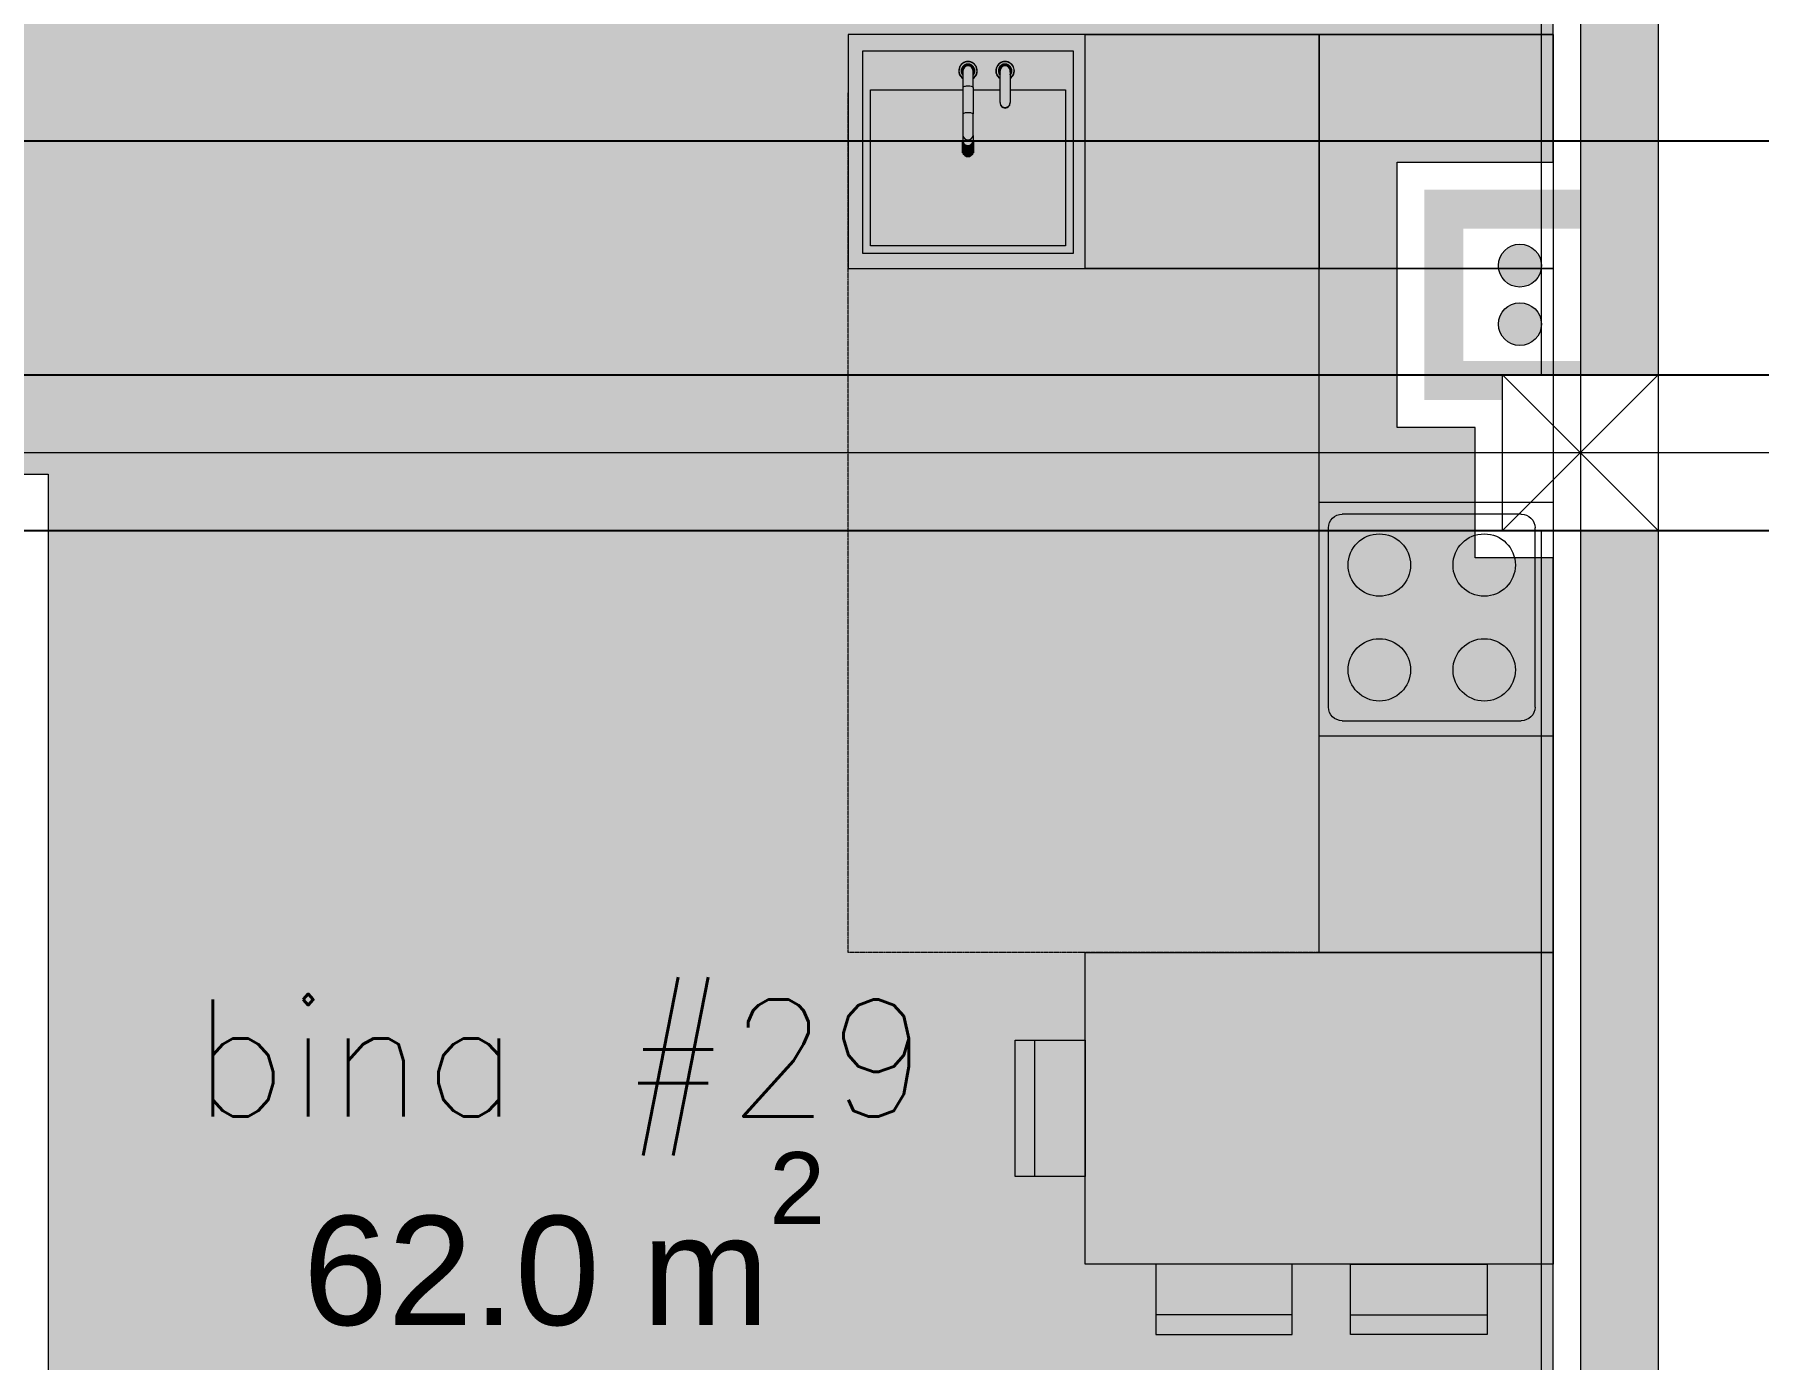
# Model space of a CAD drawing. Header units: millimetres. Extents: x 475616349 to 476941521, y 4620115302 to 4621446928.
# Drawn here: x 476485940 to 476490362, y 4620345768 to 4620349166 of the extents above; entities that cross this region are included whole.
import ezdxf

# ---------------------------------------------------------------- set-up
doc = ezdxf.new("R2010")
doc.units = ezdxf.units.MM
doc.header["$MEASUREMENT"] = 0
doc.linetypes.add('ACAD_ISO02W100', pattern=[7.5, 6, -1.5])
doc.linetypes.add('dash fine 0_25', pattern=[0.5952, 0.2976, -0.2976])
for name, color, linetype, lineweight in [('2D Drafting - General_Pen_No__1_Pen_No__7', 7, 'Continuous', 0), ('2D Drafting - General_Pen_No__250_Pen_No__7_Pen_No__7', 7, 'Continuous', 0), ('Annotation - Text_Pen_No__7_Pen_No__142', 142, 'Continuous', 0), ('G-Anno-Nplt_Pen_No__142', 142, 'Continuous', 0), ('G-Anno-Nplt_Pen_No__151', 151, 'Continuous', 0), ('G-Anno-Nplt_Pen_No__4', 7, 'Continuous', 0), ('New_--------AVEJI_MODZRAVI_Pen_No__7', 7, 'Continuous', 0), ('New_--------AVEJI_UDZRAVI_Pen_No__7', 7, 'Continuous', 0), ('New_reg_nak_Pen_No__7', 7, 'Continuous', 0), ('shaxtebi da milebi_Pen_No__1_Pen_No__1_Pen_No__1', 1, 'Continuous', 0), ('zoma_Pen_No__5_Pen_No__5', 5, 'Continuous', 0)]:
    doc.layers.add(name, color=color, linetype=linetype, lineweight=lineweight)
doc.layers.add('New_--aveji_Pen_No__251', color=7, linetype='Continuous', lineweight=0, true_color=0x656565)
doc.layers.add('shaxtebi da milebi_Pen_No__5_Pen_No__5_Pen_No__252', color=7, linetype='Continuous', lineweight=0, true_color=0x666666)
doc.layers.add('zoma', color=7, linetype='Continuous')
doc.styles.add('GENERATED_STYLE_1', font='arial.ttf')
doc.styles.add('GENERATED_STYLE_2', font='arial.ttf')
doc.dimstyles.new('GENERATED_STYLE__3', dxfattribs={"dimtxt": 200, "dimasz": 64.421331, "dimexe": 0.18, "dimexo": 3, "dimgap": 0.09, "dimtad": 1, "dimtih": 1, "dimtoh": 1, "dimlfac": 0.001, "dimzin": 0, "dimdsep": 46, "dimtxsty": 'GENERATED_STYLE_2', "dimblk": 'ARROWHEAD_2', "dimblk1": 'ARROWHEAD_2', "dimblk2": 'ARROWHEAD_2', "dimcen": 0.09, "dimclrd": 142, "dimclre": 142, "dimclrt": 142, "dimadec": 0, "dimazin": 0, "dimtfac": 1, "dimtdec": 4, "dimtmove": 2, "dimatfit": 3, "dimfxl": 1, "dimtolj": 1, "dimtzin": 0, "dimarcsym": 0})
doc.dimstyles.new('GENERATED_STYLE__9', dxfattribs={"dimtxt": 100, "dimasz": 68.640772, "dimexe": 0.18, "dimexo": 900, "dimgap": 0.09, "dimtad": 1, "dimlfac": 0.001, "dimzin": 0, "dimdsep": 46, "dimtxsty": 'GENERATED_STYLE_2', "dimblk": 'ARROWHEAD_2', "dimblk1": 'ARROWHEAD_2', "dimblk2": 'ARROWHEAD_2', "dimcen": 0.09, "dimclrd": 7, "dimclre": 7, "dimclrt": 7, "dimadec": 0, "dimazin": 0, "dimtfac": 1, "dimtdec": 4, "dimtmove": 0, "dimatfit": 3, "dimfxl": 1, "dimtolj": 1, "dimtzin": 0, "dimarcsym": 0})

# ---------------------------------------------------------------- blocks, each defined once
blk = doc.blocks.new('ARROWHEAD_2')
at = {"color": 0, "linetype": 'Continuous', "lineweight": 0}
for p, q in [((-0.378, -0.655), (0.378, 0.655)), ((0, 0), (-1, 0))]:
    blk.add_line(p, q, dxfattribs=at)
blk = doc.blocks.new('*D4044')
at = {"layer": 'Defpoints', "color": 0, "linetype": 'Continuous', "transparency": 16777216}
for p in [(476483605, 4620355430.7), (476489705, 4620340424.1), (476489705, 4620338180.3)]:
    blk.add_point(p, dxfattribs=at)
at = {"layer": 'zoma', "color": 142, "linetype": 'Continuous', "lineweight": -2, "transparency": 16777216}
for p, q in [((476483605, 4620355427.7), (476483605, 4620338180.1)), ((476489705, 4620340421.1), (476489705, 4620338180.1)), ((476483669.4, 4620338180.3), (476489640.6, 4620338180.3))]:
    blk.add_line(p, q, dxfattribs=at)
at = {"layer": 'zoma', "color": 142, "linetype": 'Continuous', "lineweight": -2, "transparency": 16777216, "xscale": 64.4213309708986, "yscale": 64.4213309708986, "zscale": 64.4213309708986, "rotation": 180}
blk.add_blockref('ARROWHEAD_2', (476483605, 4620338180.3), dxfattribs=at)
at = {"layer": 'zoma', "color": 142, "linetype": 'Continuous', "lineweight": -2, "transparency": 16777216, "xscale": 64.4213309708986, "yscale": 64.4213309708986, "zscale": 64.4213309708986}
blk.add_blockref('ARROWHEAD_2', (476489705, 4620338180.3), dxfattribs=at)
at = {"layer": 'zoma', "color": 142, "linetype": 'Continuous', "lineweight": 0, "transparency": 16777216, "insert": (476486648.7, 4620338320.3), "char_height": 200, "attachment_point": 5, "style": 'GENERATED_STYLE_2'}
blk.add_mtext('\\A1;6.10', dxfattribs=at)
blk = doc.blocks.new('*D3923')
at = {"layer": 'Defpoints', "color": 0, "linetype": 'Continuous', "transparency": 16777216}
for p in [(476467805.1, 4620355693.7), (476533682.1, 4620355693.7), (476467805.1, 4620340493.7)]:
    blk.add_point(p, dxfattribs=at)
at = {"layer": 'zoma', "color": 7, "linetype": 'Continuous', "lineweight": -2, "transparency": 16777216}
for p, q in [((476468705.1, 4620355693.7), (476533682.3, 4620355693.7)), ((476533682.1, 4620355625.1), (476533682.1, 4620348251.7)), ((476533682.1, 4620340562.4), (476533682.1, 4620347923.8)), ((476468705.1, 4620340493.7), (476533682.3, 4620340493.7))]:
    blk.add_line(p, q, dxfattribs=at)
at = {"layer": 'zoma', "color": 7, "linetype": 'Continuous', "lineweight": -2, "transparency": 16777216, "xscale": 68.64077230571034, "yscale": 68.64077230571034, "zscale": 68.64077230571034}
for p, rotation in [((476533682.1, 4620355693.7), 90), ((476533682.1, 4620340493.7), 270)]:
    blk.add_blockref('ARROWHEAD_2', p, dxfattribs=dict(at, rotation=rotation))
at = {"layer": 'zoma', "color": 7, "linetype": 'Continuous', "lineweight": 0, "transparency": 16777216, "insert": (476533682.1, 4620348087.8), "char_height": 100, "attachment_point": 5, "rotation": 90, "style": 'GENERATED_STYLE_2'}
blk.add_mtext('\\A1;15.20', dxfattribs=at)
blk = doc.blocks.new('*D3927')
at = {"layer": 'Defpoints', "color": 0, "linetype": 'Continuous', "transparency": 16777216}
for p in [(476467805.1, 4620347893.7), (476532893, 4620347893.7), (476467805.1, 4620345293.7)]:
    blk.add_point(p, dxfattribs=at)
at = {"layer": 'zoma', "color": 7, "linetype": 'Continuous', "lineweight": -2, "transparency": 16777216}
for p, q in [((476468705.1, 4620347893.7), (476532893.2, 4620347893.7)), ((476532893, 4620347825.1), (476532893, 4620346718.1)), ((476532893, 4620345362.4), (476532893, 4620346456.8)), ((476468705.1, 4620345293.7), (476532893.2, 4620345293.7))]:
    blk.add_line(p, q, dxfattribs=at)
at = {"layer": 'zoma', "color": 7, "linetype": 'Continuous', "lineweight": -2, "transparency": 16777216, "xscale": 68.64077230571034, "yscale": 68.64077230571034, "zscale": 68.64077230571034}
for p, rotation in [((476532893, 4620347893.7), 90), ((476532893, 4620345293.7), 270)]:
    blk.add_blockref('ARROWHEAD_2', p, dxfattribs=dict(at, rotation=rotation))
at = {"layer": 'zoma', "color": 7, "linetype": 'Continuous', "lineweight": 0, "transparency": 16777216, "insert": (476532893, 4620346587.4), "char_height": 100, "attachment_point": 5, "rotation": 90, "style": 'GENERATED_STYLE_2'}
blk.add_mtext('\\A1;2.60', dxfattribs=at)
blk = doc.blocks.new('*D3928')
at = {"layer": 'Defpoints', "color": 0, "linetype": 'Continuous', "transparency": 16777216}
for p in [(476467805.1, 4620348293.7), (476533022.8, 4620348293.7), (476467805.1, 4620347893.7)]:
    blk.add_point(p, dxfattribs=at)
at = {"layer": 'zoma', "color": 7, "linetype": 'Continuous', "lineweight": -2, "transparency": 16777216}
for p, q in [((476468705.1, 4620348293.7), (476533022.9, 4620348293.7)), ((476533022.8, 4620348225.1), (476533022.8, 4620347962.4)), ((476468705.1, 4620347893.7), (476533022.9, 4620347893.7)), ((476533022.8, 4620347893.7), (476533022.8, 4620347596.9))]:
    blk.add_line(p, q, dxfattribs=at)
at = {"layer": 'zoma', "color": 7, "linetype": 'Continuous', "lineweight": -2, "transparency": 16777216, "xscale": 68.64077230571034, "yscale": 68.64077230571034, "zscale": 68.64077230571034}
for p, rotation in [((476533022.8, 4620348293.7), 90), ((476533022.8, 4620347893.7), 270)]:
    blk.add_blockref('ARROWHEAD_2', p, dxfattribs=dict(at, rotation=rotation))
at = {"layer": 'zoma', "color": 7, "linetype": 'Continuous', "lineweight": 0, "transparency": 16777216, "insert": (476532893, 4620347596.9), "char_height": 100, "attachment_point": 5, "rotation": 90, "style": 'GENERATED_STYLE_2'}
blk.add_mtext('\\A1;0.40', dxfattribs=at)
blk = doc.blocks.new('*D3929')
at = {"layer": 'Defpoints', "color": 0, "linetype": 'Continuous', "transparency": 16777216}
for p in [(476467805.3, 4620348893.7), (476532893, 4620348893.7), (476467805.1, 4620348293.7)]:
    blk.add_point(p, dxfattribs=at)
at = {"layer": 'zoma', "color": 7, "linetype": 'Continuous', "lineweight": -2, "transparency": 16777216}
for p, q in [((476468705.3, 4620348893.7), (476532893.2, 4620348893.7)), ((476532893, 4620348825.1), (476532893, 4620348717.2)), ((476532893, 4620348362.4), (476532893, 4620348457.6)), ((476468705.1, 4620348293.7), (476532893.2, 4620348293.7))]:
    blk.add_line(p, q, dxfattribs=at)
at = {"layer": 'zoma', "color": 7, "linetype": 'Continuous', "lineweight": -2, "transparency": 16777216, "xscale": 68.64077230571034, "yscale": 68.64077230571034, "zscale": 68.64077230571034}
for p, rotation in [((476532893, 4620348893.7), 90), ((476532893, 4620348293.7), 270)]:
    blk.add_blockref('ARROWHEAD_2', p, dxfattribs=dict(at, rotation=rotation))
at = {"layer": 'zoma', "color": 7, "linetype": 'Continuous', "lineweight": 0, "transparency": 16777216, "insert": (476532893, 4620348587.4), "char_height": 100, "attachment_point": 5, "rotation": 90, "style": 'GENERATED_STYLE_2'}
blk.add_mtext('\\A1;0.60', dxfattribs=at)
blk = doc.blocks.new('*D3930')
at = {"layer": 'Defpoints', "color": 0, "linetype": 'Continuous', "transparency": 16777216}
for p in [(476467805.1, 4620350493.7), (476532893, 4620350493.7), (476467805.3, 4620348893.7)]:
    blk.add_point(p, dxfattribs=at)
at = {"layer": 'zoma', "color": 7, "linetype": 'Continuous', "lineweight": -2, "transparency": 16777216}
for p, q in [((476468705.1, 4620350493.7), (476532893.2, 4620350493.7)), ((476532893, 4620350425.1), (476532893, 4620349812.5)), ((476532893, 4620348962.4), (476532893, 4620349562.3)), ((476468705.3, 4620348893.7), (476532893.2, 4620348893.7))]:
    blk.add_line(p, q, dxfattribs=at)
at = {"layer": 'zoma', "color": 7, "linetype": 'Continuous', "lineweight": -2, "transparency": 16777216, "xscale": 68.64077230571034, "yscale": 68.64077230571034, "zscale": 68.64077230571034}
for p, rotation in [((476532893, 4620350493.7), 90), ((476532893, 4620348893.7), 270)]:
    blk.add_blockref('ARROWHEAD_2', p, dxfattribs=dict(at, rotation=rotation))
at = {"layer": 'zoma', "color": 7, "linetype": 'Continuous', "lineweight": 0, "transparency": 16777216, "insert": (476532893, 4620349687.4), "char_height": 100, "attachment_point": 5, "rotation": 90, "style": 'GENERATED_STYLE_2'}
blk.add_mtext('\\A1;1.60', dxfattribs=at)

msp = doc.modelspace()

# ---------------------------------------------------------------- hatches: boundary and pattern name
at = {"layer": '2D Drafting - General_Pen_No__250_Pen_No__7_Pen_No__7', "linetype": 'Continuous', "lineweight": 0}
for points in [[(476489905.012, 4620355293.75), (476489905.012, 4620348293.75), (476490105.012, 4620348293.75), (476490105.012, 4620355293.75)], [(476489505.019, 4620348768.624), (476489505.019, 4620348228.436), (476489705.012, 4620348228.436), (476489705.012, 4620348293.75), (476489905.012, 4620348293.75), (476489905.012, 4620348328.436), (476489605.019, 4620348328.436), (476489605.019, 4620348668.436), (476489905.012, 4620348668.436), (476489905.012, 4620348768.624)], [(476489905.012, 4620347893.75), (476489905.012, 4620340893.75), (476490105.012, 4620340893.75), (476490105.012, 4620347893.75)]]:
    msp.add_hatch(color=7, dxfattribs=at).paths.add_polyline_path(points)
at = {"layer": 'G-Anno-Nplt_Pen_No__151', "linetype": 'Continuous', "lineweight": 0, "true_color": 0x1f2f3f}
msp.add_hatch(color=169, dxfattribs=at).paths.add_polyline_path([(476483605.012, 4620351961.387), (476483605.012, 4620350364.083), (476484004.979, 4620350364.083), (476484004.979, 4620349753.708), (476483675.012, 4620349753.708), (476483675.012, 4620348038.75), (476485975.012, 4620348038.75), (476485975.012, 4620342763.75), (476489835.012, 4620342763.75), (476489835.012, 4620347823.75), (476489635.012, 4620347823.75), (476489635.012, 4620348158.436), (476489435.019, 4620348158.436), (476489435.019, 4620348838.624), (476489835.012, 4620348838.624), (476489835.012, 4620354323.75), (476486734.83, 4620354323.75), (476486734.83, 4620355423.75), (476483675.012, 4620355423.75), (476483675.012, 4620355223.75), (476483675.012, 4620351961.387)])
at = {"layer": 'shaxtebi da milebi_Pen_No__1_Pen_No__1_Pen_No__1', "linetype": 'Continuous', "lineweight": 0}
msp.add_hatch(color=1, dxfattribs=at).paths.add_polyline_path([(476489750.019, 4620348478.436, 1), (476489750.019, 4620348368.436, 1)])
at = {"layer": 'shaxtebi da milebi_Pen_No__5_Pen_No__5_Pen_No__252', "linetype": 'Continuous', "lineweight": 0, "true_color": 0x666666}
h = msp.add_hatch(color=251, dxfattribs=at)
edge = h.paths.add_edge_path()
edge.add_arc((476489750.019, 4620348573.436), 55, -90, 90, ccw=False)
edge.add_arc((476489750.019, 4620348573.436), 55, 90, 270, ccw=False)

# ---------------------------------------------------------------- linework, layer by layer
at = {"layer": '2D Drafting - General_Pen_No__1_Pen_No__7', "color": 7, "linetype": 'Continuous', "lineweight": 0}
for p, q in [((476490105.012, 4620347893.75), (476489705.012, 4620348293.75)), ((476489705.012, 4620347893.75), (476490105.012, 4620348293.75))]:
    msp.add_line(p, q, dxfattribs=at)
at = {"layer": '2D Drafting - General_Pen_No__1_Pen_No__7', "color": 7, "linetype": 'Continuous', "lineweight": 0, "flags": 128}
for points in [[(476489805.012, 4620348293.75), (476489805.012, 4620355293.75), (476490105.012, 4620355293.75), (476490105.012, 4620348293.75)], [(476490105.012, 4620347893.75), (476489705.012, 4620347893.75), (476489705.012, 4620348293.75), (476490105.012, 4620348293.75)], [(476489805.012, 4620340893.75), (476489805.012, 4620347893.75), (476490105.012, 4620347893.75), (476490105.012, 4620340893.75)]]:
    msp.add_lwpolyline(points, close=True, dxfattribs=at)
at = {"layer": 'G-Anno-Nplt_Pen_No__4', "color": 7, "linetype": 'Continuous', "lineweight": 0, "flags": 128}
msp.add_lwpolyline([(476483605.012, 4620351961.387), (476483605.012, 4620350364.083), (476484004.979, 4620350364.083), (476484004.979, 4620349753.708), (476483675.012, 4620349753.708), (476483675.012, 4620348038.75), (476485975.012, 4620348038.75), (476485975.012, 4620342763.75), (476489835.012, 4620342763.75), (476489835.012, 4620347823.75), (476489635.012, 4620347823.75), (476489635.012, 4620348158.436), (476489435.019, 4620348158.436), (476489435.019, 4620348838.624), (476489835.012, 4620348838.624), (476489835.012, 4620354323.75), (476486734.83, 4620354323.75), (476486734.83, 4620355423.75), (476483675.012, 4620355423.75), (476483675.012, 4620355223.75), (476483675.012, 4620351961.387)], close=True, dxfattribs=at)
at = {"layer": 'New_--------AVEJI_MODZRAVI_Pen_No__7', "color": 7, "linetype": 'dash fine 0_25', "lineweight": 0}
msp.add_lwpolyline([(476489235.012, 4620346812.105), (476488026.91, 4620346812.105), (476488026.91, 4620349016.664)], dxfattribs=at)
at = {"layer": 'New_--------AVEJI_MODZRAVI_Pen_No__7', "color": 7, "linetype": 'Continuous', "lineweight": 0}
for points in [[(476488635.012, 4620346012.105), (476488635.012, 4620346812.105), (476489835.012, 4620346812.105), (476489835.012, 4620346012.105)], [(476488455.012, 4620346587.105), (476488635.012, 4620346587.105), (476488635.012, 4620346237.105), (476488455.012, 4620346237.105)], [(476488455.012, 4620346587.105), (476488505.012, 4620346587.105), (476488505.012, 4620346237.105), (476488455.012, 4620346237.105)], [(476489165.794, 4620345832.105), (476489165.794, 4620346012.105), (476488815.794, 4620346012.105), (476488815.794, 4620345832.105)], [(476489315.794, 4620345832.105), (476489315.794, 4620346012.105), (476489665.794, 4620346012.105), (476489665.794, 4620345832.105)], [(476489165.794, 4620345832.105), (476489165.794, 4620345882.105), (476488815.794, 4620345882.105), (476488815.794, 4620345832.105)], [(476489315.794, 4620345832.105), (476489315.794, 4620345882.105), (476489665.794, 4620345882.105), (476489665.794, 4620345832.105)]]:
    msp.add_lwpolyline(points, close=True, dxfattribs=at)
at = {"layer": 'New_--------AVEJI_UDZRAVI_Pen_No__7', "color": 7, "linetype": 'Continuous', "lineweight": 0}
for p, q in [((476489753.547, 4620347935.859), (476489294.279, 4620347935.859)), ((476489259.105, 4620347441.383), (476489259.105, 4620347900.65)), ((476489788.721, 4620347441.382), (476489788.722, 4620347900.65)), ((476489294.279, 4620347406.208), (476489753.547, 4620347406.208))]:
    msp.add_line(p, q, dxfattribs=at)
msp.add_lwpolyline([(476489835.012, 4620349166.365), (476488026.91, 4620349166.365), (476488026.91, 4620348566.365), (476489235.012, 4620348566.365)], dxfattribs=at)
for points in [[(476488635.012, 4620348566.365), (476488635.012, 4620349166.363), (476489235.012, 4620349166.363), (476489235.012, 4620348566.365)], [(476489235.012, 4620348566.367), (476489235.012, 4620349166.365), (476489835.012, 4620349166.365), (476489835.012, 4620348566.367)], [(476489235.012, 4620348566.367), (476489835.012, 4620348566.367), (476489835.012, 4620346812.105), (476489235.012, 4620346812.105)], [(476489835.012, 4620347366.366), (476489235.012, 4620347366.366), (476489235.012, 4620347966.366), (476489835.012, 4620347966.366)]]:
    msp.add_lwpolyline(points, close=True, dxfattribs=at)
for centre in [(476489389.453, 4620347805.476), (476489658.373, 4620347805.476), (476489389.453, 4620347536.591), (476489658.373, 4620347536.591)]:
    msp.add_circle(centre, 80, dxfattribs=at)
for points in [[(476489259.105, 4620347900.65), (476489259.105, 4620347920.081), (476489274.849, 4620347935.859), (476489294.279, 4620347935.859)], [(476489753.547, 4620347935.859), (476489772.978, 4620347935.859), (476489788.722, 4620347920.08), (476489788.722, 4620347900.685)], [(476489294.279, 4620347406.208), (476489274.849, 4620347406.208), (476489259.105, 4620347421.952), (476489259.105, 4620347441.383)], [(476489788.721, 4620347441.382), (476489788.721, 4620347421.952), (476489772.977, 4620347406.208), (476489753.547, 4620347406.208)]]:
    msp.add_open_spline(points, degree=3, dxfattribs=at)
at = {"layer": 'New_--aveji_Pen_No__251', "color": 251, "linetype": 'Continuous', "lineweight": 0, "true_color": 0x656565}
for p, q in [((476488321.501, 4620349073.232), (476488321.501, 4620349030.761)), ((476488347.26, 4620349030.761), (476488347.26, 4620349073.232)), ((476488416.572, 4620348991.767), (476488416.572, 4620349073.232)), ((476488442.331, 4620349073.232), (476488442.331, 4620348991.767)), ((476488321.501, 4620349030.761), (476488321.501, 4620348962.72)), ((476488347.26, 4620349030.761), (476488347.26, 4620348962.72)), ((476488347.26, 4620349024.797), (476488416.572, 4620349024.797)), ((476488321.501, 4620348962.72), (476488321.501, 4620348907.599)), ((476488347.26, 4620348907.599), (476488347.26, 4620348962.72)), ((476488416.572, 4620348991.767), (476488416.572, 4620348990.343)), ((476488442.331, 4620348990.343), (476488442.331, 4620348991.767)), ((476488320.175, 4620348888.336), (476488320.175, 4620348864.373)), ((476488320.176, 4620348888.337), (476488320.176, 4620348892.163)), ((476488320.18, 4620348888.345), (476488320.18, 4620348892.166)), ((476488320.434, 4620348863.217), (476488320.434, 4620348887.18)), ((476488320.437, 4620348863.216), (476488320.437, 4620348887.184)), ((476488321.501, 4620348907.599), (476488321.501, 4620348892.88)), ((476488322.079, 4620348883.644), (476488322.079, 4620348859.681)), ((476488322.815, 4620348858.701), (476488322.815, 4620348882.664)), ((476488322.817, 4620348858.701), (476488322.817, 4620348882.669)), ((476488325.388, 4620348857.484), (476488325.388, 4620348883.136)), ((476488325.855, 4620348879.957), (476488325.855, 4620348855.994)), ((476488326.956, 4620348855.339), (476488326.956, 4620348879.302)), ((476488326.958, 4620348855.34), (476488326.958, 4620348879.308)), ((476488329.514, 4620348855.031), (476488329.514, 4620348880.682)), ((476488330.93, 4620348877.837), (476488330.93, 4620348853.874)), ((476488332.228, 4620348853.644), (476488332.228, 4620348877.607)), ((476488334.381, 4620348854.17), (476488334.381, 4620348879.821)), ((476488336.529, 4620348877.607), (476488336.529, 4620348853.644)), ((476488337.828, 4620348853.874), (476488337.828, 4620348877.837)), ((476488339.247, 4620348855.031), (476488339.247, 4620348880.682)), ((476488341.802, 4620348879.301), (476488341.802, 4620348855.338)), ((476488342.903, 4620348855.992), (476488342.903, 4620348879.955)), ((476488343.373, 4620348857.484), (476488343.373, 4620348883.136)), ((476488345.945, 4620348882.661), (476488345.945, 4620348858.698)), ((476488346.68, 4620348859.678), (476488346.68, 4620348883.641)), ((476488347.26, 4620348907.599), (476488347.26, 4620348892.88)), ((476488348.327, 4620348887.177), (476488348.327, 4620348863.214)), ((476488348.585, 4620348864.37), (476488348.585, 4620348888.333)), ((476488348.586, 4620348892.16), (476488348.586, 4620348868.197))]:
    msp.add_line(p, q, dxfattribs=at)
msp.add_lwpolyline([(476488604.457, 4620349124.533), (476488604.457, 4620348604.533), (476488064.342, 4620348604.532), (476488064.342, 4620349124.532)], close=True, dxfattribs=at)
msp.add_lwpolyline([(476488442.331, 4620349024.797), (476488584.457, 4620349024.797), (476488584.457, 4620348624.533), (476488084.342, 4620348624.532), (476488084.342, 4620349024.797), (476488321.501, 4620349024.797)], dxfattribs=at)
at = {"layer": 'New_--aveji_Pen_No__251', "color": 251, "linetype": 'ACAD_ISO02W100', "lineweight": 0, "true_color": 0x656565}
for points in [[(476489235.012, 4620348566.366), (476489835.012, 4620348566.366)], [(476489235.012, 4620347966.366), (476489835.012, 4620347966.366)]]:
    msp.add_lwpolyline(points, dxfattribs=at)
at = {"layer": 'New_--aveji_Pen_No__251', "color": 251, "linetype": 'Continuous', "lineweight": 0, "true_color": 0x656565}
for centre, radius, start, end in [((476488334.381, 4620349073.232), 23.813, 90.00002, 237.258154), ((476488334.381, 4620349073.232), 23.805, 90.00002, 237.244924), ((476488334.381, 4620349073.232), 23.778, 90.00002, 237.203311), ((476488334.381, 4620349073.232), 23.724, 90.00002, 237.11968), ((476488334.381, 4620349073.232), 23.635, 90.00002, 236.979932), ((476488334.381, 4620349073.232), 23.146, 90.00002, 236.188845), ((476488334.381, 4620349073.232), 17.327, 90.00002, 221.983137), ((476488334.381, 4620349073.232), 16.761, 90.00002, 219.788933), ((476488334.381, 4620349073.232), 16.55, 90.00002, 218.902875), ((476488334.381, 4620349073.232), 16.328, 90.00002, 217.926411), ((476488334.381, 4620349073.232), 15.483, 90.000017, 213.712309), ((476488334.381, 4620349073.232), 13.402, 90.00002, 196.050897), ((476488334.381, 4620349073.232), 12.88, 90.00002, 180), ((476488334.381, 4620349073.232), 23.813, 302.741866, 90.00002), ((476488334.381, 4620349073.232), 23.805, 302.755096, 90.00002), ((476488334.381, 4620349073.232), 23.778, 302.796759, 90.00002), ((476488334.381, 4620349073.232), 23.724, 302.88039, 90.00002), ((476488334.381, 4620349073.232), 23.635, 303.020138, 90.00002), ((476488334.381, 4620349073.232), 23.146, 303.811225, 90.00002), ((476488334.381, 4620349073.232), 17.327, 318.016931, 90.00002), ((476488334.381, 4620349073.232), 16.761, 320.211074, 90.00002), ((476488334.381, 4620349073.232), 16.55, 321.097191, 90.00002), ((476488334.381, 4620349073.232), 16.328, 322.073595, 90.00002), ((476488334.381, 4620349073.232), 15.483, 326.287753, 90.00002), ((476488334.381, 4620349073.232), 13.402, 343.949103, 90.00002), ((476488334.381, 4620349073.232), 12.88, 0, 90.00002), ((476488429.451, 4620349073.232), 23.813, 90.00002, 237.258154), ((476488429.451, 4620349073.232), 23.805, 90.00002, 237.244924), ((476488429.451, 4620349073.232), 23.778, 90.00002, 237.203311), ((476488429.451, 4620349073.232), 23.724, 90.00002, 237.11968), ((476488429.451, 4620349073.232), 23.635, 90.00002, 236.979932), ((476488429.451, 4620349073.232), 23.146, 90.00002, 236.188845), ((476488429.451, 4620349073.232), 17.327, 90.00002, 221.983137), ((476488429.451, 4620349073.232), 16.761, 90.00002, 219.788933), ((476488429.451, 4620349073.232), 16.55, 90.00002, 218.902875), ((476488429.451, 4620349073.232), 16.328, 90.00002, 217.926411), ((476488429.451, 4620349073.232), 15.483, 90.00002, 213.71225), ((476488429.451, 4620349073.232), 13.402, 90.00002, 196.050897), ((476488429.451, 4620349073.232), 12.88, 0, 180), ((476488429.451, 4620349073.232), 23.813, 302.741866, 90.00002), ((476488429.451, 4620349073.232), 23.805, 302.755096, 90.00002), ((476488429.451, 4620349073.232), 23.778, 302.796759, 90.00002), ((476488429.451, 4620349073.232), 23.724, 302.88039, 90.00002), ((476488429.451, 4620349073.232), 23.635, 303.020138, 90.00002), ((476488429.451, 4620349073.232), 23.146, 303.811225, 90.00002), ((476488429.451, 4620349073.232), 17.327, 318.016931, 90.00002), ((476488429.451, 4620349073.232), 16.761, 320.211074, 90.00002), ((476488429.451, 4620349073.232), 16.55, 321.097191, 90.00002), ((476488429.451, 4620349073.232), 16.328, 322.073595, 90.00002), ((476488429.451, 4620349073.232), 15.483, 326.287753, 90.00002), ((476488429.451, 4620349073.232), 13.402, 343.949103, 90.00002)]:
    msp.add_arc(centre, radius, start, end, dxfattribs=at)
for centre, major_axis, ratio, start_param, end_param in [((476488334.381, 4620349030.761), (12.88, 0), 0.23905575, 1.57079633, 3.14159271), ((476488334.381, 4620349030.761), (12.88, 0), 0.23905575, 0.00000006, 1.57079633), ((476488334.381, 4620348962.72), (12.88, 0), 0.23905575, 1.57079633, 3.14159271), ((476488334.381, 4620348962.72), (12.88, 0), 0.23905575, 6.28318507, 7.85398163), ((476488429.451, 4620348991.767), (12.88, 0), 0.98480799, 3.14159259, 6.28318532), ((476488429.451, 4620348990.343), (-12.88, 0), 0.98480506, 6.28318509, 9.42477774), ((476488334.381, 4620348890.248), (14.367, 0), 0.88988826, 3.29171498, 3.38392044), ((476488334.381, 4620348866.285), (14.367, 0), 0.88988826, 3.29171498, 3.38392044), ((476488334.381, 4620348890.248), (14.367, 0), 0.88988826, 2.8990159, 2.99122137), ((476488334.381, 4620348890.838), (13.515, 0), 0.88988826, 3.22228408, 3.45327474), ((476488334.381, 4620348890.838), (13.515, 0), 0.88988826, 2.83365359, 3.06057562), ((476488334.381, 4620348907.599), (12.88, 0), 0.88988826, 3.14159267, 4.71238898), ((476488334.381, 4620348892.88), (12.88, 0), 0.88988826, 3.14159259, 4.71238898), ((476488334.381, 4620348891.055), (12.82, 0), 0.88988826, 3.15312769, 3.52270557), ((476488334.381, 4620348891.055), (12.82, 0), 0.88988826, 3.09068451, 3.13000646), ((476488334.381, 4620348890.248), (-14.367, 0), 0.88988826, 0.54282142, 0.6350269), ((476488334.381, 4620348890.838), (-13.515, 0), 0.88988826, 0.4733905, 0.70438114), ((476488334.381, 4620348891.055), (-12.82, 0), 0.88988826, 0.40423412, 0.77381198), ((476488334.381, 4620348891.055), (-12.82, 0), 0.88988826, 0.79693323, 1.16651106), ((476488334.381, 4620348890.838), (-13.515, 0), 0.88988826, 0.86608959, 1.09708024), ((476488334.381, 4620348890.248), (-14.367, 0), 0.88988826, 0.93552055, 1.02772596), ((476488334.381, 4620348891.055), (-12.82, 0), 0.88988826, 1.18963234, 1.55921017), ((476488334.381, 4620348890.838), (-13.515, 0), 0.88988826, 1.25878866, 1.48977933), ((476488334.381, 4620348890.248), (-14.367, 0), 0.88988826, 1.3282196, 1.42042505), ((476488334.381, 4620348907.599), (-12.88, 0), 0.88988826, 1.57079633, 3.14159265), ((476488334.381, 4620348892.88), (-12.88, 0), 0.88988826, 1.57079633, 3.14159265), ((476488334.381, 4620348891.055), (-12.82, 0), 0.88988826, 1.58233144, 1.95190925), ((476488334.381, 4620348890.838), (-13.515, 0), 0.88988826, 1.65148773, 1.88247841), ((476488334.381, 4620348890.248), (-14.367, 0), 0.88988826, 1.72091868, 1.81312412), ((476488334.381, 4620348891.055), (-12.82, 0), 0.88988826, 1.97503055, 2.34460838), ((476488334.381, 4620348890.838), (-13.515, 0), 0.88988826, 2.04418681, 2.27517749), ((476488334.381, 4620348890.248), (-14.367, 0), 0.88988826, 2.11361776, 2.2058232), ((476488334.381, 4620348891.055), (-12.82, 0), 0.88988826, 2.36772964, 2.73730748), ((476488334.381, 4620348890.838), (-13.515, 0), 0.88988826, 2.4368859, 2.66787657), ((476488334.381, 4620348890.248), (-14.367, 0), 0.88988826, 2.50631687, 2.5985223), ((476488334.381, 4620348891.055), (-12.82, 0), 0.88988826, 2.7604287, 3.13000653), ((476488334.381, 4620348891.055), (-12.82, 0), 0.88988826, 3.15312784, 3.19250082), ((476488334.381, 4620348890.838), (-13.515, 0), 0.88988826, 2.82958499, 3.06057563), ((476488334.381, 4620348890.838), (-13.515, 0), 0.88988826, 3.22228408, 3.44953173), ((476488334.381, 4620348890.248), (-14.367, 0), 0.88988826, 2.89901593, 2.99122134), ((476488334.381, 4620348890.248), (-14.367, 0), 0.88988826, 3.29171502, 3.38392047), ((476488334.381, 4620348866.285), (-14.367, 0), 0.88988826, 0.54282141, 0.63502684), ((476488334.381, 4620348863.655), (-11.65, 0), 0.88988826, 0.61887298, 0.70821417), ((476488334.381, 4620348866.285), (-14.367, 0), 0.88988826, 0.9355205, 1.02772595), ((476488334.381, 4620348863.655), (-11.65, 0), 0.88988826, 0.9648204, 2.17642924), ((476488334.381, 4620348866.285), (-14.367, 0), 0.88988826, 1.3282196, 1.42042504), ((476488334.381, 4620348866.285), (-14.367, 0), 0.88988826, 1.72091869, 1.81312414), ((476488334.381, 4620348866.285), (-14.367, 0), 0.88988826, 2.11361776, 2.2058232), ((476488334.381, 4620348863.655), (-11.65, 0), 0.88988826, 2.43308372, 2.52259947), ((476488334.381, 4620348866.285), (-14.367, 0), 0.88988826, 2.50631687, 2.5985223), ((476488334.381, 4620348866.285), (-14.367, 0), 0.88988826, 2.89901593, 2.99122141)]:
    msp.add_ellipse(centre, major_axis=major_axis, ratio=ratio, start_param=start_param, end_param=end_param, dxfattribs=at)
for points in [[(476488320.909, 4620348889.868), (476488320.672, 4620348889.381), (476488320.428, 4620348888.87), (476488320.175, 4620348888.336)], [(476488320.18, 4620348892.166), (476488320.43, 4620348892.052), (476488320.674, 4620348891.933), (476488320.91, 4620348891.811)], [(476488321.501, 4620348894.511), (476488321.156, 4620348894.133), (476488320.801, 4620348893.736), (476488320.434, 4620348893.319)], [(476488320.437, 4620348887.184), (476488320.808, 4620348887.18), (476488321.168, 4620348887.168), (476488321.516, 4620348887.15)], [(476488321.561, 4620348890.923), (476488321.35, 4620348890.584), (476488321.132, 4620348890.233), (476488320.909, 4620348889.868)], [(476488320.91, 4620348891.811), (476488321.133, 4620348891.601), (476488321.35, 4620348891.393), (476488321.561, 4620348891.187)], [(476488321.516, 4620348887.15), (476488321.846, 4620348887.037), (476488322.168, 4620348886.924), (476488322.48, 4620348886.811)], [(476488321.561, 4620348891.187), (476488321.591, 4620348891.173), (476488321.62, 4620348891.159), (476488321.649, 4620348891.145)], [(476488321.654, 4620348891.117), (476488321.623, 4620348891.053), (476488321.592, 4620348890.988), (476488321.561, 4620348890.923)], [(476488322.352, 4620348885.355), (476488322.263, 4620348884.809), (476488322.173, 4620348884.239), (476488322.079, 4620348883.644)], [(476488322.594, 4620348886.568), (476488322.515, 4620348886.177), (476488322.434, 4620348885.773), (476488322.352, 4620348885.355)], [(476488322.48, 4620348886.811), (476488322.531, 4620348886.81), (476488322.582, 4620348886.809), (476488322.632, 4620348886.807)], [(476488322.632, 4620348886.807), (476488322.619, 4620348886.728), (476488322.606, 4620348886.648), (476488322.594, 4620348886.568)], [(476488322.817, 4620348882.669), (476488323.252, 4620348882.807), (476488323.673, 4620348882.934), (476488324.082, 4620348883.049)], [(476488324.082, 4620348883.049), (476488324.468, 4620348883.064), (476488324.845, 4620348883.075), (476488325.211, 4620348883.082)], [(476488325.211, 4620348883.082), (476488325.27, 4620348883.1), (476488325.33, 4620348883.118), (476488325.388, 4620348883.136)], [(476488325.388, 4620348883.136), (476488325.399, 4620348883.056), (476488325.41, 4620348882.976), (476488325.421, 4620348882.895)], [(476488325.421, 4620348882.895), (476488325.487, 4620348882.503), (476488325.555, 4620348882.096), (476488325.625, 4620348881.675)], [(476488325.625, 4620348881.675), (476488325.7, 4620348881.128), (476488325.776, 4620348880.555), (476488325.855, 4620348879.957)], [(476488326.958, 4620348879.308), (476488327.39, 4620348879.6), (476488327.809, 4620348879.876), (476488328.215, 4620348880.135)], [(476488328.215, 4620348880.135), (476488328.599, 4620348880.286), (476488328.973, 4620348880.429), (476488329.338, 4620348880.566)], [(476488329.338, 4620348880.566), (476488329.397, 4620348880.605), (476488329.456, 4620348880.644), (476488329.514, 4620348880.682)], [(476488329.514, 4620348880.682), (476488329.546, 4620348880.61), (476488329.579, 4620348880.538), (476488329.612, 4620348880.465)], [(476488329.612, 4620348880.465), (476488329.813, 4620348880.12), (476488330.02, 4620348879.762), (476488330.232, 4620348879.391)], [(476488330.232, 4620348879.391), (476488330.457, 4620348878.897), (476488330.69, 4620348878.379), (476488330.93, 4620348877.837)], [(476488332.228, 4620348877.613), (476488332.592, 4620348878.046), (476488332.945, 4620348878.458), (476488333.287, 4620348878.85)], [(476488333.287, 4620348878.85), (476488333.61, 4620348879.126), (476488333.925, 4620348879.392), (476488334.232, 4620348879.647)], [(476488334.232, 4620348879.647), (476488334.282, 4620348879.705), (476488334.331, 4620348879.763), (476488334.381, 4620348879.821)], [(476488334.381, 4620348879.821), (476488334.43, 4620348879.763), (476488334.479, 4620348879.705), (476488334.528, 4620348879.647)], [(476488334.528, 4620348879.647), (476488334.834, 4620348879.392), (476488335.148, 4620348879.126), (476488335.47, 4620348878.85)], [(476488335.47, 4620348878.85), (476488335.812, 4620348878.456), (476488336.165, 4620348878.042), (476488336.529, 4620348877.607)], [(476488337.827, 4620348877.842), (476488338.067, 4620348878.382), (476488338.299, 4620348878.898), (476488338.525, 4620348879.39)], [(476488338.525, 4620348879.39), (476488338.739, 4620348879.761), (476488338.947, 4620348880.119), (476488339.149, 4620348880.465)], [(476488339.149, 4620348880.465), (476488339.182, 4620348880.538), (476488339.215, 4620348880.61), (476488339.247, 4620348880.682)], [(476488339.247, 4620348880.682), (476488339.306, 4620348880.644), (476488339.364, 4620348880.605), (476488339.423, 4620348880.566)], [(476488339.423, 4620348880.566), (476488339.786, 4620348880.429), (476488340.159, 4620348880.285), (476488340.542, 4620348880.133)], [(476488340.542, 4620348880.133), (476488340.949, 4620348879.872), (476488341.369, 4620348879.595), (476488341.802, 4620348879.301)], [(476488342.9, 4620348879.96), (476488342.98, 4620348880.556), (476488343.058, 4620348881.127), (476488343.133, 4620348881.673)], [(476488343.133, 4620348881.673), (476488343.204, 4620348882.094), (476488343.273, 4620348882.502), (476488343.34, 4620348882.895)], [(476488343.34, 4620348882.895), (476488343.351, 4620348882.976), (476488343.362, 4620348883.056), (476488343.373, 4620348883.136)], [(476488343.373, 4620348883.136), (476488343.432, 4620348883.118), (476488343.491, 4620348883.1), (476488343.55, 4620348883.081)], [(476488343.55, 4620348883.081), (476488343.915, 4620348883.073), (476488344.291, 4620348883.062), (476488344.677, 4620348883.046)], [(476488344.677, 4620348883.046), (476488345.086, 4620348882.93), (476488345.509, 4620348882.801), (476488345.945, 4620348882.661)], [(476488346.129, 4620348886.807), (476488346.18, 4620348886.808), (476488346.23, 4620348886.81), (476488346.281, 4620348886.811)], [(476488346.167, 4620348886.567), (476488346.155, 4620348886.648), (476488346.142, 4620348886.727), (476488346.129, 4620348886.807)], [(476488346.408, 4620348885.351), (476488346.325, 4620348885.77), (476488346.245, 4620348886.176), (476488346.167, 4620348886.567)], [(476488346.281, 4620348886.811), (476488346.593, 4620348886.923), (476488346.914, 4620348887.034), (476488347.243, 4620348887.146)], [(476488346.677, 4620348883.645), (476488346.584, 4620348884.239), (476488346.495, 4620348884.807), (476488346.408, 4620348885.351)], [(476488347.112, 4620348891.144), (476488347.141, 4620348891.159), (476488347.17, 4620348891.172), (476488347.2, 4620348891.186)], [(476488347.2, 4620348890.923), (476488347.169, 4620348890.988), (476488347.138, 4620348891.053), (476488347.107, 4620348891.117)], [(476488347.2, 4620348891.186), (476488347.412, 4620348891.391), (476488347.629, 4620348891.598), (476488347.852, 4620348891.807)], [(476488347.852, 4620348889.864), (476488347.629, 4620348890.23), (476488347.411, 4620348890.582), (476488347.2, 4620348890.923)], [(476488347.243, 4620348887.146), (476488347.594, 4620348887.164), (476488347.955, 4620348887.174), (476488348.327, 4620348887.177)], [(476488348.324, 4620348893.317), (476488347.959, 4620348893.734), (476488347.604, 4620348894.131), (476488347.26, 4620348894.509)], [(476488347.852, 4620348891.807), (476488348.089, 4620348891.929), (476488348.334, 4620348892.047), (476488348.586, 4620348892.16)], [(476488348.582, 4620348888.335), (476488348.331, 4620348888.868), (476488348.088, 4620348889.378), (476488347.852, 4620348889.864)], [(476488321.529, 4620348862.019), (476488321.176, 4620348862.398), (476488320.812, 4620348862.797), (476488320.437, 4620348863.216)], [(476488322.079, 4620348861.577), (476488321.899, 4620348861.721), (476488321.715, 4620348861.869), (476488321.529, 4620348862.019)], [(476488324.097, 4620348857.924), (476488323.683, 4620348858.167), (476488323.257, 4620348858.426), (476488322.817, 4620348858.701)], [(476488325.272, 4620348857.508), (476488324.891, 4620348857.639), (476488324.499, 4620348857.778), (476488324.097, 4620348857.924)], [(476488325.388, 4620348857.484), (476488325.35, 4620348857.492), (476488325.311, 4620348857.5), (476488325.272, 4620348857.508)], [(476488325.41, 4620348857.386), (476488325.403, 4620348857.419), (476488325.395, 4620348857.452), (476488325.388, 4620348857.484)], [(476488325.622, 4620348856.566), (476488325.55, 4620348856.843), (476488325.479, 4620348857.116), (476488325.41, 4620348857.386)], [(476488325.855, 4620348855.994), (476488325.775, 4620348856.183), (476488325.698, 4620348856.374), (476488325.622, 4620348856.566)], [(476488328.23, 4620348855.015), (476488327.819, 4620348855.112), (476488327.395, 4620348855.221), (476488326.958, 4620348855.34)], [(476488329.398, 4620348855.014), (476488329.02, 4620348855.011), (476488328.63, 4620348855.011), (476488328.23, 4620348855.015)], [(476488329.514, 4620348855.031), (476488329.476, 4620348855.025), (476488329.437, 4620348855.02), (476488329.398, 4620348855.014)], [(476488329.578, 4620348854.948), (476488329.557, 4620348854.976), (476488329.535, 4620348855.003), (476488329.514, 4620348855.031)], [(476488330.223, 4620348854.28), (476488330.002, 4620348854.505), (476488329.787, 4620348854.728), (476488329.578, 4620348854.948)], [(476488330.93, 4620348853.874), (476488330.687, 4620348854.006), (476488330.452, 4620348854.141), (476488330.223, 4620348854.28)], [(476488333.3, 4620348853.735), (476488332.953, 4620348853.698), (476488332.596, 4620348853.668), (476488332.228, 4620348853.645)], [(476488334.283, 4620348854.115), (476488333.964, 4620348853.988), (476488333.636, 4620348853.861), (476488333.3, 4620348853.735)], [(476488334.381, 4620348854.17), (476488334.348, 4620348854.152), (476488334.316, 4620348854.133), (476488334.283, 4620348854.115)], [(476488334.478, 4620348854.115), (476488334.445, 4620348854.133), (476488334.413, 4620348854.152), (476488334.381, 4620348854.17)], [(476488335.457, 4620348853.735), (476488335.122, 4620348853.861), (476488334.795, 4620348853.988), (476488334.478, 4620348854.115)], [(476488336.529, 4620348853.644), (476488336.161, 4620348853.667), (476488335.804, 4620348853.698), (476488335.457, 4620348853.735)], [(476488338.534, 4620348854.279), (476488338.306, 4620348854.141), (476488338.071, 4620348854.006), (476488337.828, 4620348853.875)], [(476488339.183, 4620348854.948), (476488338.972, 4620348854.727), (476488338.756, 4620348854.504), (476488338.534, 4620348854.279)], [(476488339.247, 4620348855.031), (476488339.226, 4620348855.003), (476488339.204, 4620348854.976), (476488339.183, 4620348854.948)], [(476488339.362, 4620348855.014), (476488339.324, 4620348855.02), (476488339.285, 4620348855.025), (476488339.247, 4620348855.031)], [(476488340.527, 4620348855.013), (476488340.128, 4620348855.01), (476488339.74, 4620348855.01), (476488339.362, 4620348855.014)], [(476488341.802, 4620348855.338), (476488341.364, 4620348855.219), (476488340.939, 4620348855.11), (476488340.527, 4620348855.013)], [(476488343.135, 4620348856.563), (476488343.06, 4620348856.373), (476488342.983, 4620348856.185), (476488342.903, 4620348855.998)], [(476488343.351, 4620348857.386), (476488343.281, 4620348857.115), (476488343.209, 4620348856.841), (476488343.135, 4620348856.563)], [(476488343.373, 4620348857.484), (476488343.366, 4620348857.451), (476488343.359, 4620348857.419), (476488343.351, 4620348857.386)], [(476488343.489, 4620348857.508), (476488343.45, 4620348857.5), (476488343.411, 4620348857.492), (476488343.373, 4620348857.484)], [(476488344.662, 4620348857.921), (476488344.26, 4620348857.776), (476488343.869, 4620348857.638), (476488343.489, 4620348857.508)], [(476488345.945, 4620348858.698), (476488345.504, 4620348858.424), (476488345.076, 4620348858.165), (476488344.662, 4620348857.921)], [(476488347.231, 4620348862.015), (476488347.044, 4620348861.865), (476488346.861, 4620348861.718), (476488346.68, 4620348861.575)], [(476488348.327, 4620348863.214), (476488347.95, 4620348862.794), (476488347.585, 4620348862.395), (476488347.231, 4620348862.015)]]:
    msp.add_open_spline(points, degree=3, dxfattribs=at)
at = {"layer": 'New_reg_nak_Pen_No__7', "color": 7, "linetype": 'Continuous', "lineweight": 0, "flags": 128}
msp.add_lwpolyline([(476483605.012, 4620355693.75), (476483605.012, 4620355763.75), (476490105.012, 4620355763.75), (476490105.011, 4620340493.75)], dxfattribs=at)
at = {"layer": 'shaxtebi da milebi_Pen_No__1_Pen_No__1_Pen_No__1', "color": 1, "linetype": 'Continuous', "lineweight": 0, "flags": 128}
msp.add_lwpolyline([(476489750.019, 4620348478.436, -1), (476489750.019, 4620348368.436, -1)], format="xyb", close=True, dxfattribs=at)
at = {"layer": 'shaxtebi da milebi_Pen_No__5_Pen_No__5_Pen_No__252', "color": 251, "linetype": 'Continuous', "lineweight": 0, "true_color": 0x666666, "flags": 128}
msp.add_lwpolyline([(476489750.019, 4620348628.436, -1), (476489750.019, 4620348518.436, -1)], format="xyb", close=True, dxfattribs=at)
at = {"layer": 'zoma_Pen_No__5_Pen_No__5', "color": 5, "linetype": 'Continuous', "lineweight": 0}
for p, q in [((476489905.012, 4620357964.734), (476489905.012, 4620337089.742)), ((476465524.461, 4620348093.75), (476535354.291, 4620348093.75))]:
    msp.add_line(p, q, dxfattribs=at)

# ---------------------------------------------------------------- texts
at = {"layer": 'Annotation - Text_Pen_No__7_Pen_No__142', "color": 142, "linetype": 'Continuous', "lineweight": 0, "insert": (476487290.048, 4620346691.096), "char_height": 300, "attachment_point": 2}
msp.add_mtext('\\A1;{\\pqc;\\Ftxt.shx;bina #\\Ftxt.shx;29}', dxfattribs=at)
at = {"layer": 'G-Anno-Nplt_Pen_No__142', "color": 142, "lineweight": 0, "insert": (476486628.776, 4620345852.209), "char_height": 280, "attachment_point": 7, "style": 'GENERATED_STYLE_1'}
msp.add_mtext('{\\fArial|b0|i0|c0|p34;62.0 m{\\H0.66x;\\S2^  ;}}', dxfattribs=at)

# ---------------------------------------------------------------- dimensions: what is measured, and where the dimension line sits
at = {"layer": 'zoma', "color": 142, "linetype": 'Continuous', "lineweight": 0}
for base, p1, p2, picture, middle in [((476533682.101, 4620355693.723), (476467805.077, 4620340493.723), (476467805.077, 4620355693.723), '*D3923', (476533682.101, 4620348087.781)), ((476532892.973, 4620350493.724), (476467805.332, 4620348893.723), (476467805.077, 4620350493.724), '*D3930', (476532892.973, 4620349687.43)), ((476532892.973, 4620348893.723), (476467805.077, 4620348293.723), (476467805.332, 4620348893.723), '*D3929', (476532892.973, 4620348587.43)), ((476533022.769, 4620348293.723), (476467805.077, 4620347893.723), (476467805.077, 4620348293.723), '*D3928', (476532892.973, 4620347596.874)), ((476532892.973, 4620347893.723), (476467805.077, 4620345293.723), (476467805.077, 4620347893.723), '*D3927', (476532892.973, 4620346587.43))]:
    dim = msp.add_linear_dim(base=base, p1=p1, p2=p2, angle=90, dimstyle='GENERATED_STYLE__9', dxfattribs=at)
    dim.commit()
    dim.dimension.update_dxf_attribs({"geometry": picture, "text_midpoint": middle, "dimtype": 160, "text_rotation": 90})
dim = msp.add_linear_dim(base=(476489705.012, 4620338180.292), p1=(476483605.011, 4620355430.658), p2=(476489705.012, 4620340424.097), dimstyle='GENERATED_STYLE__3', dxfattribs=at)
dim.commit()
dim.dimension.update_dxf_attribs({"geometry": '*D4044', "text_midpoint": (476486648.719, 4620338320.292), "dimtype": 160})

doc.saveas('drawing.dxf')
